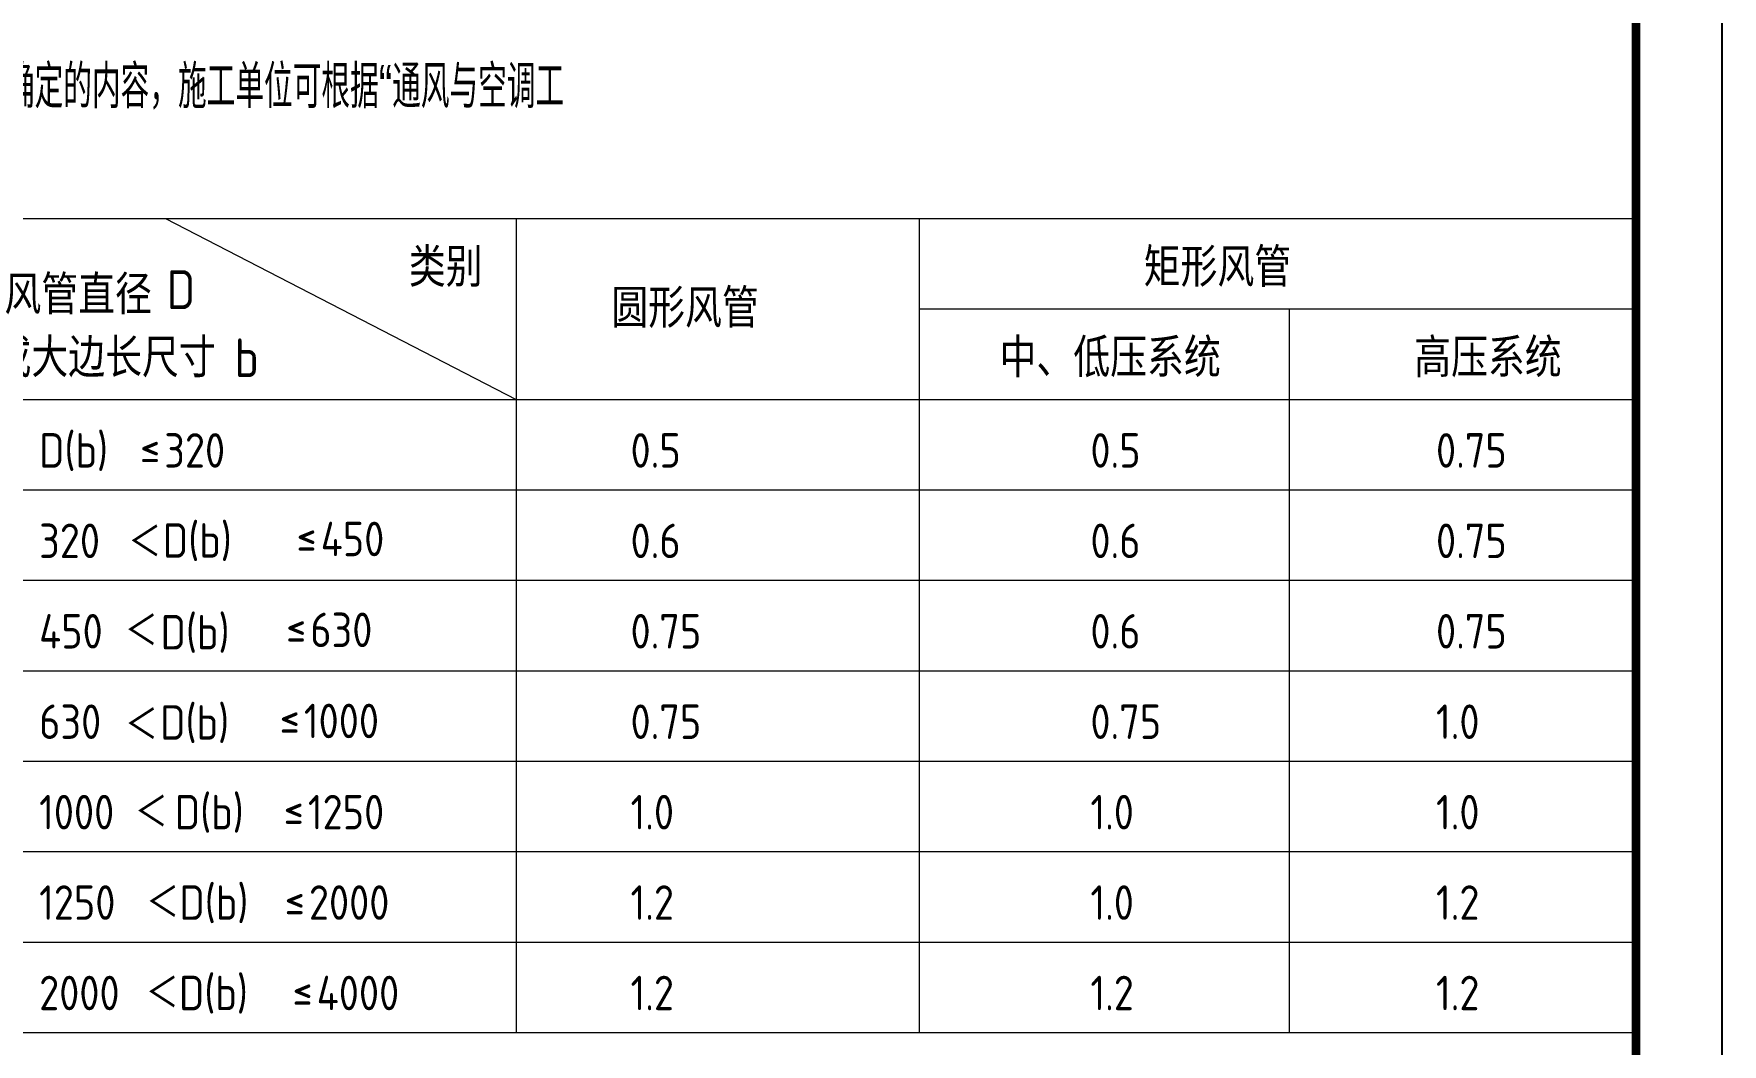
# Model space of a CAD drawing. Extents: x 4689302 to 7068445, y -422737 to 2032183.
# Drawn here: x 4729130 to 4748707, y -312376 to -300658 of the extents above; entities that cross this region are included whole.
import ezdxf

# ---------------------------------------------------------------- set-up
doc = ezdxf.new("R2010")
doc.units = 0
doc.header["$LTSCALE"] = 1000
doc.header["$MEASUREMENT"] = 0
doc.layers.add('PUB_TEXT', color=7, linetype='CONTINUOUS')
doc.layers.add('TH_TITLE', color=7, linetype='CONTINUOUS')
doc.styles.get("Standard").update_dxf_attribs({"font": 'SCEIE', "bigfont": 'SCEIC'})

msp = doc.modelspace()

# ---------------------------------------------------------------- linework, layer by layer
at = {"layer": 'PUB_TEXT', "lineweight": 0}
for p, q in [((4728429.4, -302801.1), (4747707.2, -302801.1)), ((4730657.3, -302801.1), (4734721.9, -304898.6)), ((4734721.9, -302801.1), (4734721.9, -312239.8)), ((4739396.3, -302801.1), (4739396.3, -312239.8)), ((4747707.2, -302801.1), (4747707.2, -314337.3)), ((4739396.3, -303849.8), (4747707.2, -303849.8)), ((4743684.6, -303849.8), (4743684.6, -312239.8)), ((4728429.4, -304898.6), (4747707.2, -304898.6)), ((4728429.4, -304898.6), (4747707.2, -304898.6)), ((4728429.4, -305947.3), (4747707.2, -305947.3)), ((4728429.4, -305947.3), (4747707.2, -305947.3)), ((4728429.4, -306996.1), (4747707.2, -306996.1)), ((4728429.4, -306996.1), (4747707.2, -306996.1)), ((4728429.4, -308044.8), (4747707.2, -308044.8)), ((4728429.4, -308044.8), (4747707.2, -308044.8)), ((4728429.4, -309093.6), (4747707.2, -309093.6)), ((4728429.4, -309093.6), (4747707.2, -309093.6)), ((4728429.4, -310142.3), (4747707.2, -310142.3)), ((4728429.4, -310142.3), (4747707.2, -310142.3)), ((4728429.4, -311191.1), (4747707.2, -311191.1)), ((4728429.4, -311191.1), (4747707.2, -311191.1)), ((4728429.4, -312239.8), (4747707.2, -312239.8))]:
    msp.add_line(p, q, dxfattribs=at)
at = {"layer": 'TH_TITLE'}
msp.add_lwpolyline([(4689307.2, -321337.3), (4748707.2, -321337.3), (4748707.2, -279337.3), (4689307.2, -279337.3)], close=True, dxfattribs=at)
at = {"layer": 'TH_TITLE', "const_width": 100}
msp.add_lwpolyline([(4691807.2, -320337.3), (4747707.2, -320337.3), (4747707.2, -280337.3), (4691807.2, -280337.3)], close=True, dxfattribs=at)

# ---------------------------------------------------------------- texts
at = {"layer": 'PUB_TEXT', "lineweight": 0, "width": 0.7}
msp.add_text('本说明中所述“与工作压力有关”，是指该项需根据工程实际才能确定的内容，施工单位可根据“通风与空调工', height=500, dxfattribs=at).set_placement((4719517.5, -301521.1))
at = {"layer": 'PUB_TEXT', "lineweight": 0}
for s, height, p in [('类别', 450, (4733478.4, -303592.2)), ('矩形风管', 450, (4741999.2, -303592.2)), ('风管直径', 450, (4728789.4, -303910.6)), ('D', 450, (4730671.2, -303850.2)), ('圆形风管', 450, (4735826.1, -304067.6)), ('或大边长尺寸', 450, (4728674.4, -304641)), ('b', 450, (4731457.9, -304641)), ('中、低压系统', 450, (4740327.9, -304641)), ('高压系统', 450, (4745135.8, -304641)), ('D(b)', 400, (4729191.5, -305689.7)), ('≤', 400, (4730361.5, -305689.7)), ('320', 400, (4730642.4, -305689.7)), ('0.5', 400, (4736049, -305689.7)), ('0.5', 400, (4741381.1, -305689.7)), ('0.75', 400, (4745388.4, -305689.7)), ('320', 400, (4729191.5, -306738.5)), ('＜', 400, (4730226.2, -306751.8)), ('D(b)', 400, (4730626.8, -306734.1)), ('450', 400, (4732456.4, -306716.9)), ('0.6', 400, (4736049, -306738.5)), ('0.6', 400, (4741381.1, -306738.5)), ('0.75', 400, (4745388.4, -306738.5)), ('≤', 400, (4732175.5, -306716.9)), ('D(b)', 400, (4730600.2, -307798.3)), ('450', 400, (4729191.5, -307787.2)), ('＜', 400, (4730186.3, -307781.7)), ('≤', 400, (4732054.8, -307770.6)), ('630', 400, (4732335.7, -307770.6)), ('0.75', 400, (4736049, -307787.2)), ('0.6', 400, (4741381.1, -307787.2)), ('0.75', 400, (4745388.4, -307787.2)), ('630', 400, (4729191.5, -308836)), ('＜', 400, (4730188.4, -308870.6)), ('D(b)', 400, (4730595.7, -308844.7)), ('≤', 400, (4731980.7, -308827.3)), ('1000', 400, (4732261.6, -308827.3)), ('0.75', 400, (4736049, -308836)), ('0.75', 400, (4741381.1, -308836)), ('1.0', 400, (4745388.4, -308836)), ('1000', 400, (4729191.5, -309884.8)), ('＜', 400, (4730301.9, -309884.8)), ('D(b)', 400, (4730765.2, -309884.8)), ('1250', 400, (4732307.9, -309884.8)), ('1.0', 400, (4736049, -309884.8)), ('1.0', 400, (4741381.1, -309884.8)), ('1.0', 400, (4745388.4, -309884.8)), ('≤', 400, (4732027, -309884.8)), ('D(b)', 400, (4730818.4, -310933.5)), ('1250', 400, (4729191.5, -310933.5)), ('＜', 400, (4730433.6, -310933.5)), ('≤', 400, (4732038.9, -310933.5)), ('2000', 400, (4732319.7, -310933.5)), ('1.2', 400, (4736049, -310933.5)), ('1.0', 400, (4741381.1, -310933.5)), ('1.2', 400, (4745388.4, -310933.5)), ('2000', 400, (4729191.5, -311982.3)), ('＜', 400, (4730428.7, -311982.3)), ('D(b)', 400, (4730813.4, -311982.3)), ('4000', 400, (4732410, -311982.3)), ('1.2', 400, (4736049, -311982.3)), ('1.2', 400, (4741381.1, -311982.3)), ('1.2', 400, (4745388.4, -311982.3)), ('≤', 400, (4732129.2, -311982.3))]:
    msp.add_text(s, height=height, dxfattribs=at).set_placement(p)

doc.saveas('drawing.dxf')
